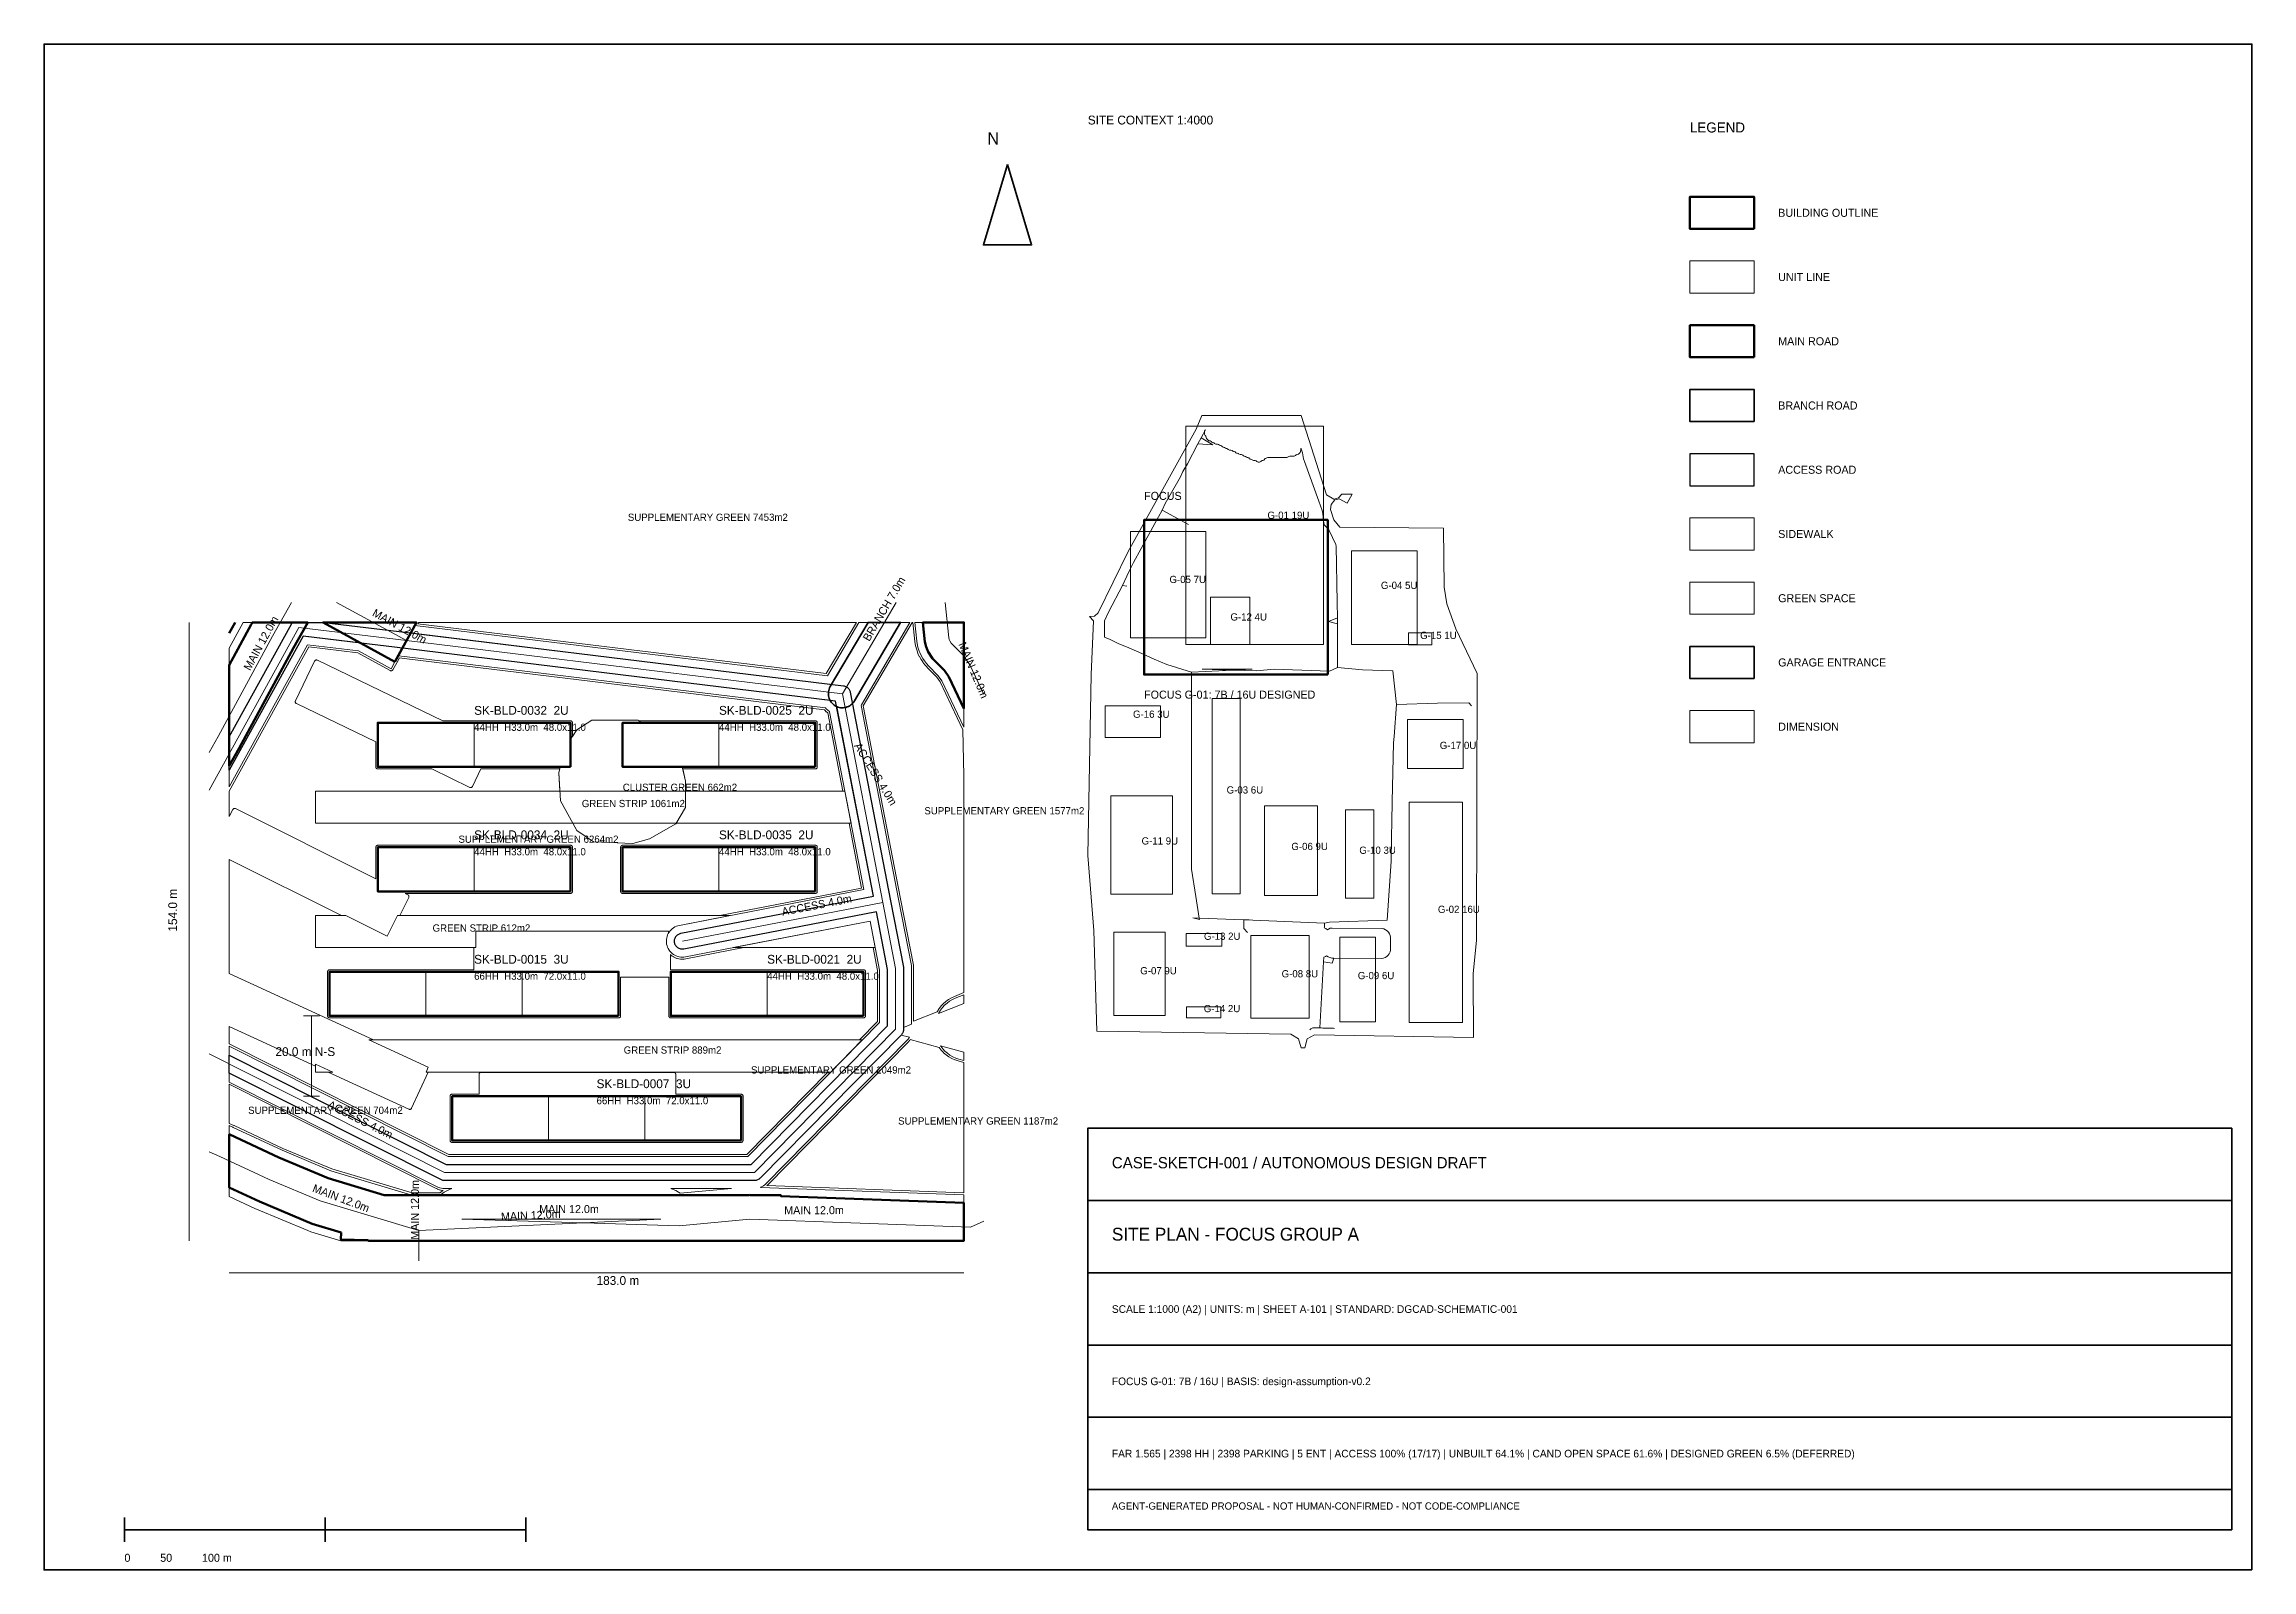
# Model space of a CAD drawing. Header units: metres. Extents: x 10 to 560, y 290 to 670.
import ezdxf

# ---------------------------------------------------------------- set-up
doc = ezdxf.new("R2010")
doc.units = ezdxf.units.M
for name, color, linetype, lineweight in [('A-BUILDING-LABEL', 7, 'CONTINUOUS', 18), ('A-BUILDING-OUTLINE', 7, 'CONTINUOUS', 50), ('A-DIM', 3, 'CONTINUOUS', 18), ('A-ENTRANCE', 6, 'CONTINUOUS', 35), ('A-FRAME', 7, 'CONTINUOUS', 35), ('A-KEYPLAN', 8, 'CONTINUOUS', 18), ('A-LEGEND', 7, 'CONTINUOUS', 18), ('A-NORTH', 7, 'CONTINUOUS', 35), ('A-SCALE', 7, 'CONTINUOUS', 35), ('A-SITE-BOUNDARY', 1, 'CONTINUOUS', 50), ('A-TITLE', 7, 'CONTINUOUS', 35), ('A-UNIT-LINE', 4, 'CONTINUOUS', 18), ('C-ROAD-ACCESS', 4, 'CONTINUOUS', 25), ('C-ROAD-BRANCH', 2, 'CONTINUOUS', 35), ('C-ROAD-CENTER', 8, 'CONTINUOUS', 18), ('C-ROAD-LABEL', 2, 'CONTINUOUS', 18), ('C-ROAD-MAIN', 30, 'CONTINUOUS', 50), ('C-SIDEWALK', 8, 'CONTINUOUS', 18), ('L-GREEN', 94, 'CONTINUOUS', 18), ('L-GREEN-LABEL', 94, 'CONTINUOUS', 18)]:
    doc.layers.add(name, color=color, linetype=linetype, lineweight=lineweight)

msp = doc.modelspace()

# ---------------------------------------------------------------- linework, layer by layer
at = {"layer": 'A-BUILDING-OUTLINE'}
msp.add_lwpolyline([(436, 624), (436, 632), (420, 632), (420, 624), (436, 624)], dxfattribs=at)
for points in [[(141.12, 489.97), (141.12, 500.97), (93.12, 500.97), (93.12, 489.97)], [(202.12, 489.97), (202.12, 500.97), (154.12, 500.97), (154.12, 489.97)], [(141.12, 458.97), (141.12, 469.97), (93.12, 469.97), (93.12, 458.97)], [(202.12, 458.97), (202.12, 469.97), (154.12, 469.97), (154.12, 458.97)], [(153.12, 427.97), (153.12, 438.97), (81.12, 438.97), (81.12, 427.97)], [(214.12, 427.97), (214.12, 438.97), (166.12, 438.97), (166.12, 427.97)], [(183.62, 396.97), (183.62, 407.97), (111.62, 407.97), (111.62, 396.97)]]:
    msp.add_lwpolyline(points, close=True, dxfattribs=at)
at = {"layer": 'A-DIM'}
for points in [[(46.12, 371.97), (46.12, 525.97)], [(436, 496), (436, 504), (420, 504), (420, 496), (436, 496)], [(74.62, 427.97), (78.62, 427.97)], [(76.62, 407.97), (76.62, 427.97)], [(74.62, 407.97), (78.62, 407.97)], [(56.12, 363.97), (239.12, 363.97)]]:
    msp.add_lwpolyline(points, dxfattribs=at)
at = {"layer": 'A-ENTRANCE'}
msp.add_lwpolyline([(436, 512), (436, 520), (420, 520), (420, 512), (436, 512)], dxfattribs=at)
at = {"layer": 'A-FRAME'}
msp.add_lwpolyline([(560, 290), (560, 670), (10, 670), (10, 290), (560, 290)], dxfattribs=at)
at = {"layer": 'A-KEYPLAN'}
for points in [[(298.4, 577.51), (296.97, 574.12), (280.05, 543.67), (272.56, 528.39), (271.64, 527.57), (270.41, 527.47), (271.44, 526.34), (270.82, 513.01), (270, 467.89), (271.54, 449.22), (272.26, 424.2), (320.55, 423.38), (322.5, 422.26), (323.12, 420), (324.04, 420), (324.66, 422.26), (326.5, 423.28), (366.08, 422.56), (365.98, 438.46), (366.8, 446.87), (367.01, 513.21), (361.67, 524.39), (359.42, 530.64), (358.8, 534.75), (358.6, 549.41), (332.76, 549.72), (331.32, 551.56), (330.5, 554.13), (330.6, 555.36), (331.53, 556.48), (332.65, 556.79), (334.6, 555.66), (335.83, 557.92), (333.27, 557.92), (332.45, 557), (331.32, 556.69), (329.47, 557.72), (323.12, 577.51), (298.4, 577.51)], [(328.76, 520.49), (328.76, 574.84), (294.41, 574.84), (294.41, 520.49), (328.76, 520.49)], [(332.24, 525.62), (332.21, 527.12), (332.13, 530.92), (331.84, 545.01), (331.83, 545.21), (331.82, 545.3), (331.78, 545.41), (330.15, 548.86), (329.73, 549.46), (329, 550.19), (328.9, 550.35), (328.87, 550.43), (328.84, 550.54), (328.57, 553.09), (328.41, 553.81), (327.56, 556.14), (323.95, 566.02), (323.75, 566.74), (323.47, 568.21), (323.28, 568.94), (323.17, 569.3), (323.1, 569.29), (323.1, 568.84), (322.89, 568.32), (322.46, 567.89), (322.2, 567.79), (322.07, 567.79), (321.91, 567.72), (321.73, 567.54), (321.42, 567.41), (320.31, 567.41), (319.95, 567.26), (319.82, 567.13), (319.6, 567.04), (314.85, 567.04), (314.21, 566.77), (313.83, 566.39), (313.58, 566.29), (313.44, 566.29), (313.29, 566.22), (313.1, 566.04), (312.8, 565.91), (312.44, 565.91), (312.08, 566.06), (311.94, 566.2), (311.72, 566.29), (311.31, 566.29), (310.95, 566.44), (310.82, 566.57), (310.6, 566.66), (310.45, 566.66), (310.28, 566.73), (310.08, 566.93), (309.83, 567.04), (309.69, 567.04), (309.54, 567.1), (309.33, 567.3), (309.08, 567.41), (308.94, 567.41), (308.79, 567.47), (308.6, 567.66), (308.3, 567.79), (307.94, 567.79), (307.58, 567.94), (307.44, 568.07), (307.22, 568.16), (307.08, 568.16), (306.91, 568.23), (306.71, 568.43), (306.45, 568.54), (306.32, 568.54), (306.16, 568.6), (305.98, 568.79), (305.67, 568.91), (305.31, 568.91), (304.95, 569.06), (304.82, 569.2), (304.6, 569.29), (304.45, 569.29), (304.28, 569.36), (304.08, 569.55), (303.83, 569.66), (303.69, 569.66), (303.54, 569.72), (303.33, 569.93), (303.08, 570.04), (302.94, 570.04), (302.79, 570.1), (302.6, 570.29), (302.3, 570.41), (301.94, 570.41), (301.58, 570.56), (301.44, 570.7), (301.22, 570.79), (301.08, 570.79), (300.91, 570.86), (300.71, 571.05), (300.45, 571.16), (300.32, 571.16), (300.16, 571.22), (299.58, 571.8), (299.48, 572.06), (299.48, 572.2), (299.41, 572.35), (299.23, 572.54), (299.1, 572.84), (299.1, 573.65), (299.2, 573.87), (299.29, 573.95), (299.31, 573.93), (298.24, 571.99), (297.38, 570.43)], [(288.56, 553.92), (289.28, 555.56), (292.46, 561.1), (293.07, 562.23), (293.69, 563.56), (294.82, 565.51), (297.38, 570.43)], [(298.24, 571.99), (301.17, 570.23), (297.38, 570.43)], [(278.61, 535.16), (279.74, 537.51), (280.56, 539.26), (281.38, 540.9), (283.33, 544.38), (286.71, 550.64), (288.56, 553.92)], [(295.07, 550.36), (288.56, 553.92)], [(299.43, 522.13), (299.43, 548.59), (280.66, 548.59), (280.66, 522.13), (299.43, 522.13)], [(352.03, 520.49), (352.03, 543.77), (335.73, 543.77), (335.73, 520.49), (352.03, 520.49)], [(278.61, 535.16), (275.23, 528.7), (274.2, 526.34), (274.2, 522.34), (275.54, 521.72), (277.59, 520.7), (280.25, 519.67), (283.43, 518.24), (286.51, 516.8), (289.69, 515.47), (295.84, 513.62)], [(278.61, 535.16), (279.69, 535)], [(310.4, 520.49), (310.4, 532.28), (300.56, 532.28), (300.56, 520.49), (310.4, 520.49)], [(332.24, 525.62), (329.99, 526.23), (332.21, 527.12)], [(332.24, 514.75), (332.24, 525.62)], [(355.73, 520.39), (355.73, 523.36), (349.88, 523.36), (349.88, 520.39), (355.73, 520.39)], [(306.09, 514.11), (295.84, 513.62)], [(297.74, 452.34), (296.9, 457.71), (295.84, 464.5), (295.84, 482.62), (295.84, 485.83), (295.84, 503.6), (295.84, 513.62)], [(306.09, 514.11), (298.51, 514.34), (310.91, 514.34), (306.09, 514.11)], [(332.24, 514.75), (330.19, 513.83), (316.45, 514.34), (312.04, 513.93), (306.09, 514.11)], [(332.24, 514.75), (338.4, 514.13), (345.98, 513.93), (346.91, 505.52)], [(307.94, 458.35), (307.94, 507.06), (300.97, 507.06), (300.97, 458.35), (307.94, 458.35)], [(288.15, 497.32), (288.15, 505.21), (274.31, 505.21), (274.31, 497.32), (288.15, 497.32)], [(328.96, 451.07), (330.19, 451.28), (344.55, 451.79), (345.57, 466.55), (345.68, 472.6), (345.76, 476.42), (345.87, 481.3), (346.19, 495.98), (346.31, 497.59), (346.91, 505.52)], [(346.91, 505.52), (357.16, 505.83), (364.95, 505.93), (365.57, 505.21)], [(363.52, 489.63), (363.52, 501.83), (349.68, 501.83), (349.68, 489.63), (363.52, 489.63)], [(291.12, 458.25), (291.12, 482.76), (275.74, 482.76), (275.74, 458.25), (291.12, 458.25)], [(327.22, 457.94), (327.22, 480.3), (313.99, 480.3), (313.99, 457.94), (327.22, 457.94)], [(341.27, 457.33), (341.27, 479.27), (334.19, 479.27), (334.19, 457.33), (341.27, 457.33)], [(363.31, 426.36), (363.31, 481.22), (350.09, 481.22), (350.09, 426.36), (363.31, 426.36)], [(297.74, 452.34), (296.15, 452.4), (297.79, 451.99), (297.74, 452.34)], [(308.86, 451.89), (297.74, 452.34)], [(308.86, 451.89), (310.2, 451.89), (311.15, 451.85), (328.96, 451.07)], [(309.79, 448.71), (308.86, 449.74), (308.86, 451.89)], [(328.96, 451.07), (328.94, 450.07), (328.89, 449.89), (329.32, 449.7), (329.7, 449.44), (329.96, 449.6), (330.39, 449.78), (330.85, 449.86), (343.31, 449.71), (343.77, 449.62), (344.2, 449.43), (344.58, 449.17), (344.91, 448.84), (345.16, 448.45), (345.33, 448.01), (345.42, 447.56), (345.38, 444.34), (345.29, 443.89), (345.1, 443.46), (344.84, 443.07), (344.51, 442.75), (344.12, 442.49), (343.68, 442.32), (343.23, 442.24), (331.28, 442.38), (330.76, 442.38), (330.31, 442.48), (329.88, 442.66), (329.48, 442.94), (329.2, 442.76), (328.77, 442.59), (328.76, 441.43)], [(289.28, 428.1), (289.28, 448.81), (276.46, 448.81), (276.46, 428.1), (289.28, 428.1)], [(303.43, 445.33), (303.43, 448.51), (294.51, 448.51), (294.51, 445.33), (303.43, 445.33)], [(325.17, 427.38), (325.17, 447.99), (310.61, 447.99), (310.61, 427.38), (325.17, 427.38)], [(341.68, 426.46), (341.68, 447.58), (332.76, 447.58), (332.76, 426.46), (341.68, 426.46)], [(328.76, 441.43), (327.83, 425.02)], [(328.76, 441.43), (330.91, 441.12), (331.28, 442.38)], [(303.12, 427.49), (303.12, 430.25), (294.61, 430.25), (294.61, 427.49), (303.12, 427.49)], [(327.83, 425.02), (327.69, 424.98), (327.49, 424.96), (326.07, 424.96), (325.59, 424.76), (325.29, 424.46)], [(327.83, 425.02), (328.13, 424.96), (328.52, 424.92), (330.92, 424.94), (331.22, 424.89), (331.43, 424.82)]]:
    msp.add_lwpolyline(points, dxfattribs=at)
at = {"layer": 'A-NORTH'}
msp.add_lwpolyline([(250, 640), (244, 620), (256, 620), (250, 640)], dxfattribs=at)
at = {"layer": 'A-SCALE'}
for points in [[(30, 297), (30, 303)], [(80, 297), (80, 303)], [(130, 297), (130, 303)], [(30, 300), (80, 300), (130, 300)]]:
    msp.add_lwpolyline(points, dxfattribs=at)
at = {"layer": 'A-SITE-BOUNDARY'}
for points in [[(329.78, 512.99), (329.78, 551.49), (284.03, 551.49), (284.03, 512.99), (329.78, 512.99)], [(57.59, 525.97), (56.12, 523.33)]]:
    msp.add_lwpolyline(points, dxfattribs=at)
at = {"layer": 'A-TITLE'}
for points in [[(555, 300), (555, 400), (270, 400), (270, 300), (555, 300)], [(270, 382), (555, 382)], [(270, 364), (555, 364)], [(270, 346), (555, 346)], [(270, 328), (555, 328)], [(270, 310), (555, 310)], [(270, 300), (555, 300)]]:
    msp.add_lwpolyline(points, dxfattribs=at)
at = {"layer": 'A-UNIT-LINE'}
for points in [[(436, 608), (436, 616), (420, 616), (420, 608), (436, 608)], [(117.12, 489.97), (117.12, 500.97)], [(178.12, 489.97), (178.12, 500.97)], [(117.12, 458.97), (117.12, 469.97)], [(178.12, 458.97), (178.12, 469.97)], [(105.12, 427.97), (105.12, 438.97)], [(129.12, 427.97), (129.12, 438.97)], [(190.12, 427.97), (190.12, 438.97)], [(135.62, 396.97), (135.62, 407.97)], [(159.62, 396.97), (159.62, 407.97)]]:
    msp.add_lwpolyline(points, dxfattribs=at)
at = {"layer": 'C-ROAD-ACCESS'}
msp.add_lwpolyline([(436, 560), (436, 568), (420, 568), (420, 560), (436, 560)], dxfattribs=at)
msp.add_lwpolyline([(109.35, 387), (109.17, 387.05), (108.99, 387.11), (108.82, 387.18), (56.12, 413.74), (56.12, 418.22), (110.19, 390.97), (186.13, 390.97), (220.12, 425.51), (220.12, 439.54), (217.34, 453.91), (169.39, 444.62), (169.2, 444.6), (169, 444.59), (168.8, 444.6), (168.61, 444.63), (168.42, 444.68), (168.23, 444.74), (168.06, 444.83), (167.89, 444.93), (167.73, 445.05), (167.59, 445.18), (167.46, 445.33), (167.34, 445.49), (167.24, 445.65), (167.16, 445.83), (167.09, 446.02), (167.05, 446.21), (167.02, 446.4), (167.01, 446.6), (167.02, 446.79), (167.05, 446.99), (167.1, 447.18), (167.17, 447.36), (167.25, 447.54), (167.35, 447.71), (167.47, 447.86), (167.6, 448.01), (167.75, 448.14), (167.91, 448.26), (168.08, 448.36), (168.25, 448.44), (168.44, 448.5), (168.63, 448.55), (216.58, 457.83), (207.18, 506.4), (100.03, 519.46), (74.54, 522.57), (56.12, 489.16), (56.12, 497.44), (71.69, 525.68), (71.79, 525.85), (71.88, 525.97), (79.72, 525.97), (100.52, 523.43), (209.11, 510.19), (209.3, 510.16), (209.49, 510.11), (209.67, 510.04), (209.84, 509.95), (210.01, 509.85), (210.16, 509.73), (210.3, 509.6), (210.43, 509.46), (210.54, 509.3), (210.64, 509.13), (210.72, 508.96), (210.79, 508.77), (210.83, 508.59), (220.89, 456.63), (224.08, 440.12), (224.11, 439.93), (224.12, 439.74), (224.12, 424.69), (224.11, 424.5), (224.08, 424.31), (224.04, 424.12), (223.97, 423.94), (223.89, 423.76), (223.79, 423.59), (223.68, 423.44), (223.55, 423.29), (188.4, 387.57), (188.25, 387.43), (188.09, 387.31), (187.92, 387.21), (187.75, 387.12), (187.56, 387.06), (187.37, 387.01), (187.17, 386.98), (186.97, 386.97), (109.72, 386.97), (109.53, 386.98)], close=True, dxfattribs=at)
at = {"layer": 'C-ROAD-BRANCH'}
msp.add_lwpolyline([(436, 576), (436, 584), (420, 584), (420, 576), (436, 576)], dxfattribs=at)
msp.add_lwpolyline([(211.7, 506.14), (211.48, 505.88), (211.24, 505.63), (210.98, 505.41), (210.69, 505.22), (210.39, 505.05), (210.08, 504.92), (209.75, 504.82), (209.41, 504.75), (209.07, 504.71), (208.73, 504.71), (208.39, 504.74), (208.05, 504.8), (207.72, 504.9), (207.4, 505.03), (207.1, 505.19), (206.81, 505.38), (206.54, 505.59), (206.3, 505.83), (206.08, 506.1), (205.88, 506.38), (205.72, 506.68), (205.58, 507), (205.48, 507.33), (205.41, 507.66), (205.37, 508), (205.37, 508.35), (205.4, 508.69), (205.47, 509.03), (205.56, 509.36), (205.69, 509.67), (205.85, 509.98), (215.25, 525.97), (223.37, 525.97), (211.89, 506.43)], close=True, dxfattribs=at)
at = {"layer": 'C-ROAD-CENTER'}
for points in [[(51.12, 493.6), (53.32, 497.54), (66.86, 522.56), (71.59, 530.97)], [(100.28, 521.45), (82.87, 530.97)], [(222.25, 530.97), (208.87, 508.21)], [(244.12, 508.01), (240.6, 515.44), (238.9, 517.86), (235.99, 520.78), (235.59, 521.39), (235.46, 521.71), (235.36, 522.15), (234.44, 530.97)], [(51.12, 484.23), (73.44, 524.72), (100.28, 521.45), (208.87, 508.21), (218.92, 456.25), (222.12, 439.74), (222.12, 424.69), (186.97, 388.97), (109.72, 388.97)], [(218.92, 456.25), (169.01, 446.59)], [(109.72, 388.97), (51.12, 418.5)], [(51.12, 394.12), (53.73, 392.95), (66.04, 387.2), (78.75, 381.87), (103.36, 374.49)], [(144.36, 376.44), (103.36, 374.49)], [(103.36, 366.97), (103.36, 374.49)], [(144.36, 376.44), (114.03, 377.36), (163.66, 377.36), (144.36, 376.44)], [(244.12, 376.82), (240.77, 375.31), (185.81, 377.36), (168.17, 375.72), (144.36, 376.44)]]:
    msp.add_lwpolyline(points, dxfattribs=at)
at = {"layer": 'C-ROAD-MAIN'}
msp.add_lwpolyline([(436, 592), (436, 600), (420, 600), (420, 592), (436, 592)], dxfattribs=at)
for points in [[(61.6, 525.46), (61.89, 525.97), (75.66, 525.97), (72.11, 519.66), (58.58, 494.65), (56.12, 490.25), (56.12, 515.32)], [(97.4, 516.18), (79.5, 525.97), (102.75, 525.97)], [(235.4, 512.41), (234.29, 513.98), (231.31, 516.97), (230.23, 518.62), (229.73, 519.89), (229.43, 521.12), (228.92, 525.97), (239.12, 525.97), (239.12, 504.55)], [(83.97, 374.04), (76.73, 376.21), (63.61, 381.72), (56.12, 385.21), (56.12, 398.45), (56.24, 398.4), (68.47, 392.69), (80.78, 387.53), (94.67, 383.36), (185.53, 383.36), (185.64, 383.37), (185.92, 383.36), (193.52, 383.36), (193.53, 383.07), (239.12, 381.37), (239.12, 371.97), (90.88, 371.97), (90.55, 372.07), (83.95, 372.27)]]:
    msp.add_lwpolyline(points, close=True, dxfattribs=at)
at = {"layer": 'C-SIDEWALK'}
msp.add_lwpolyline([(436, 544), (436, 552), (420, 552), (420, 544), (436, 544)], dxfattribs=at)
for points in [[(59.61, 525.97), (61.89, 525.97), (61.6, 525.46), (56.12, 515.32), (56.12, 519.53)], [(74.54, 522.57), (88.92, 520.82), (97.4, 516.18), (96.44, 514.43), (88.3, 518.88), (75.64, 520.42), (56.12, 485.02), (56.12, 489.16)], [(206.19, 510.55), (101.31, 523.34), (102.75, 525.97), (102.75, 525.97), (102.34, 525.22), (205.13, 512.69), (212.93, 525.97), (215.25, 525.97)], [(226.1, 440.12), (226.12, 439.74), (226.12, 425.9), (224.12, 425.1), (224.12, 439.74), (224.11, 439.93), (224.08, 440.12), (220.89, 456.63), (211.38, 505.77), (211.48, 505.88), (211.7, 506.14), (211.89, 506.43), (223.37, 525.97), (225.69, 525.97), (213.61, 505.42), (213.51, 505.27), (222.85, 457.01), (226.05, 440.5)], [(229.43, 521.12), (229.73, 519.89), (230.23, 518.62), (231.31, 516.97), (234.29, 513.98), (235.4, 512.41), (239.12, 504.55), (239.12, 499.88), (233.67, 511.4), (232.75, 512.69), (230.33, 515.13), (229.78, 515.73), (229.3, 516.39), (228.89, 517.01), (228.48, 517.72), (228.14, 518.47), (228.02, 518.78), (227.69, 519.81), (227.58, 520.25), (227.4, 521.32), (226.91, 525.97), (228.92, 525.97)], [(110.67, 392.97), (185.3, 392.97), (218.12, 426.33), (218.12, 439.35), (215.76, 451.56), (169.77, 442.66), (169.38, 442.61), (168.99, 442.59), (168.6, 442.61), (168.21, 442.67), (167.83, 442.77), (167.46, 442.9), (167.11, 443.07), (166.77, 443.27), (166.46, 443.51), (166.17, 443.77), (165.9, 444.07), (165.67, 444.38), (165.47, 444.72), (165.31, 445.08), (165.18, 445.45), (165.08, 445.83), (165.03, 446.22), (165.01, 446.61), (165.03, 447), (165.09, 447.39), (165.19, 447.77), (165.32, 448.14), (165.49, 448.49), (165.7, 448.83), (165.93, 449.14), (166.2, 449.43), (166.49, 449.69), (166.8, 449.93), (167.14, 450.13), (167.5, 450.29), (167.87, 450.42), (168.25, 450.52), (214.24, 459.42), (205.66, 503.74), (205.63, 503.76), (205.21, 504.1), (204.83, 504.48), (204.65, 504.69), (99.79, 517.48), (98.21, 517.67), (99.24, 519.56), (100.03, 519.46), (205.78, 506.57), (205.88, 506.38), (206.08, 506.1), (206.3, 505.83), (206.54, 505.59), (206.81, 505.38), (207.1, 505.19), (207.4, 505.03), (207.45, 505.01), (216.58, 457.83), (168.63, 448.55), (168.44, 448.5), (168.25, 448.44), (168.08, 448.36), (167.91, 448.26), (167.75, 448.14), (167.6, 448.01), (167.47, 447.86), (167.35, 447.71), (167.25, 447.54), (167.17, 447.36), (167.1, 447.18), (167.05, 446.99), (167.02, 446.79), (167.01, 446.6), (167.02, 446.4), (167.05, 446.21), (167.09, 446.02), (167.16, 445.83), (167.24, 445.65), (167.34, 445.49), (167.46, 445.33), (167.59, 445.18), (167.73, 445.05), (167.89, 444.93), (168.06, 444.83), (168.23, 444.74), (168.42, 444.68), (168.61, 444.63), (168.8, 444.6), (169, 444.59), (169.2, 444.6), (169.39, 444.62), (217.34, 453.91), (220.12, 439.54), (220.12, 425.51), (186.13, 390.97), (110.19, 390.97), (56.12, 418.22), (56.12, 420.46)], [(232.83, 428.56), (232.9, 428.73), (233.32, 429.41), (233.8, 430.05), (234.34, 430.64), (234.93, 431.17), (235.58, 431.64), (236.27, 432.04), (237, 432.37), (239.12, 433.22), (239.12, 431.07)], [(225.23, 422.18), (224.97, 421.89), (189.82, 386.16), (189.53, 385.89), (189.22, 385.66), (188.88, 385.45), (188.52, 385.28), (188.48, 385.26), (239.12, 383.37), (239.12, 381.37), (193.53, 383.07), (193.52, 383.36), (185.92, 383.36), (185.64, 383.37), (185.53, 383.36), (108.75, 383.36), (108.99, 383.58), (109.62, 384.04), (110.29, 384.43), (110.99, 384.76), (111.58, 384.97), (109.72, 384.97), (109.35, 384.99), (108.98, 385.04), (108.61, 385.12), (108.26, 385.24), (107.92, 385.4), (56.12, 411.5), (56.12, 413.74), (108.82, 387.18), (108.99, 387.11), (109.17, 387.05), (109.35, 387), (109.53, 386.98), (109.72, 386.97), (186.97, 386.97), (187.17, 386.98), (187.37, 387.01), (187.56, 387.06), (187.75, 387.12), (187.92, 387.21), (188.09, 387.31), (188.25, 387.43), (188.4, 387.57), (223.47, 423.21), (225.55, 422.65), (225.46, 422.49)], [(237.85, 417.22), (237.09, 417.47), (236.36, 417.79), (235.66, 418.19), (235.01, 418.65), (234.41, 419.17), (233.86, 419.75), (233.37, 420.39), (233.28, 420.54), (239.12, 418.95), (239.12, 416.87)], [(57.03, 400.24), (57.12, 400.19), (69.28, 394.52), (81.46, 389.41), (101.63, 383.36), (94.67, 383.36), (80.78, 387.53), (68.47, 392.69), (56.24, 398.4), (56.12, 398.45), (56.12, 400.64)], [(76.45, 374.21), (75.66, 374.49), (62.94, 379.83), (62.65, 379.95), (56.12, 383), (56.12, 385.21), (63.61, 381.72), (76.73, 376.21), (83.97, 374.04), (83.95, 372.27), (90.55, 372.07), (90.88, 371.97), (83.92, 371.97)], [(167.38, 384.44), (168.04, 384.05), (168.42, 383.78), (181.25, 384.97), (166.1, 384.97), (166.68, 384.77)]]:
    msp.add_lwpolyline(points, close=True, dxfattribs=at)
at = {"layer": 'L-GREEN'}
msp.add_lwpolyline([(436, 528), (436, 536), (420, 536), (420, 528), (436, 528)], dxfattribs=at)
for points in [[(204.86, 513.23), (103.13, 525.63), (103.32, 525.97), (212.35, 525.97)], [(226.9, 521.26), (226.91, 521.23), (227.09, 520.16), (227.1, 520.13), (227.21, 519.69), (227.21, 519.66), (227.54, 518.63), (227.55, 518.6), (227.68, 518.28), (227.69, 518.26), (228.03, 517.51), (228.05, 517.47), (228.46, 516.76), (228.47, 516.74), (228.88, 516.12), (228.89, 516.1), (229.38, 515.44), (229.41, 515.4), (229.96, 514.79), (229.97, 514.77), (232.37, 512.37), (233.23, 511.14), (238.89, 499.21), (239.12, 487.85), (239.12, 433.76), (236.81, 432.84), (236.79, 432.83), (236.06, 432.5), (236.02, 432.47), (235.33, 432.07), (235.29, 432.04), (234.64, 431.57), (234.6, 431.54), (234, 431.01), (233.97, 430.98), (233.43, 430.39), (233.4, 430.35), (232.92, 429.71), (232.89, 429.67), (232.48, 428.99), (232.46, 428.96), (226.62, 426.63), (226.62, 439.74), (226.62, 439.76), (226.6, 440.14), (226.6, 440.19), (226.54, 440.57), (226.54, 440.59), (223.34, 457.1), (214.04, 505.16), (214.04, 505.17), (226.27, 525.97), (226.41, 525.97)], [(75.92, 519.88), (88.15, 518.39), (96.2, 513.99), (96.24, 513.97), (96.29, 513.95), (96.34, 513.94), (96.38, 513.93), (96.43, 513.93), (96.48, 513.93), (96.53, 513.94), (96.58, 513.95), (96.62, 513.96), (96.67, 513.98), (96.71, 514.01), (96.75, 514.04), (96.79, 514.07), (96.82, 514.11), (96.85, 514.15), (96.88, 514.19), (97.84, 515.94), (98.49, 517.13), (99.73, 516.98), (204.39, 504.22), (204.44, 504.16), (204.48, 504.12), (204.86, 503.74), (204.9, 503.71), (205.2, 503.46), (208.98, 483.97), (169.81, 483.97), (169.81, 486.46), (169.1, 489.47), (202.12, 489.47), (202.17, 489.47), (202.22, 489.48), (202.27, 489.49), (202.31, 489.51), (202.36, 489.53), (202.4, 489.55), (202.44, 489.58), (202.47, 489.62), (202.51, 489.65), (202.54, 489.69), (202.56, 489.73), (202.58, 489.78), (202.6, 489.82), (202.61, 489.87), (202.62, 489.92), (202.62, 489.97), (202.62, 500.97), (202.62, 501.02), (202.61, 501.07), (202.6, 501.11), (202.58, 501.16), (202.56, 501.2), (202.54, 501.25), (202.51, 501.29), (202.47, 501.32), (202.44, 501.36), (202.4, 501.38), (202.36, 501.41), (202.31, 501.43), (202.27, 501.45), (202.22, 501.46), (202.17, 501.47), (202.12, 501.47), (158.17, 501.47), (157.92, 501.64), (146.43, 501.64), (142.74, 499.18), (141.62, 497.58), (141.62, 500.97), (141.62, 501.02), (141.61, 501.07), (141.6, 501.11), (141.58, 501.16), (141.56, 501.2), (141.54, 501.25), (141.51, 501.29), (141.47, 501.32), (141.44, 501.36), (141.4, 501.38), (141.36, 501.41), (141.31, 501.43), (141.27, 501.45), (141.22, 501.46), (141.17, 501.47), (141.12, 501.47), (109.32, 501.47), (78.06, 516.57), (78.01, 516.59), (77.96, 516.61), (77.92, 516.62), (77.87, 516.62), (77.82, 516.62), (77.77, 516.62), (77.72, 516.61), (77.67, 516.6), (77.63, 516.58), (77.59, 516.55), (77.54, 516.53), (77.51, 516.5), (77.47, 516.46), (77.44, 516.43), (77.41, 516.38), (77.39, 516.34), (72.6, 506.44), (72.58, 506.39), (72.57, 506.34), (72.56, 506.3), (72.55, 506.25), (72.55, 506.2), (72.56, 506.15), (72.57, 506.1), (72.58, 506.05), (72.6, 506.01), (72.62, 505.97), (72.65, 505.92), (72.68, 505.89), (72.71, 505.85), (72.75, 505.82), (72.79, 505.79), (72.84, 505.77), (92.62, 496.21), (92.62, 489.97), (92.62, 489.92), (92.63, 489.87), (92.64, 489.82), (92.66, 489.78), (92.68, 489.73), (92.71, 489.69), (92.73, 489.65), (92.77, 489.62), (92.8, 489.58), (92.84, 489.55), (92.89, 489.53), (92.93, 489.51), (92.98, 489.49), (93.02, 489.48), (93.07, 489.47), (93.12, 489.47), (106.57, 489.47), (116.06, 484.89), (116.1, 484.87), (116.15, 484.85), (116.2, 484.84), (116.24, 484.84), (116.29, 484.84), (116.34, 484.84), (116.39, 484.85), (116.44, 484.87), (116.48, 484.88), (116.53, 484.91), (116.57, 484.93), (116.61, 484.96), (116.64, 485), (116.67, 485.04), (116.7, 485.08), (116.72, 485.12), (118.82, 489.47), (138.47, 489.47), (138.23, 488.52), (138.5, 483.97), (77.62, 483.97), (77.62, 475.97), (141.73, 475.97), (142.74, 474.16), (146.84, 471.29), (156.69, 470.88), (160.79, 472.11), (167.35, 475.8), (167.45, 475.97), (210.52, 475.97), (213.65, 459.81), (178.3, 452.97), (98.59, 452.97), (100.83, 457.45), (100.85, 457.49), (100.86, 457.54), (100.87, 457.59), (100.88, 457.64), (100.88, 457.69), (100.88, 457.73), (100.87, 457.78), (100.86, 457.83), (100.84, 457.88), (100.82, 457.92), (100.79, 457.96), (100.76, 458), (100.72, 458.04), (100.69, 458.07), (100.65, 458.1), (100.6, 458.12), (99.91, 458.47), (141.12, 458.47), (141.17, 458.47), (141.22, 458.48), (141.27, 458.49), (141.31, 458.51), (141.36, 458.53), (141.4, 458.55), (141.44, 458.58), (141.47, 458.62), (141.51, 458.65), (141.54, 458.69), (141.56, 458.73), (141.58, 458.78), (141.6, 458.82), (141.61, 458.87), (141.62, 458.92), (141.62, 458.97), (141.62, 469.97), (141.62, 470.02), (141.61, 470.07), (141.6, 470.11), (141.58, 470.16), (141.56, 470.2), (141.54, 470.25), (141.51, 470.29), (141.47, 470.32), (141.44, 470.36), (141.4, 470.38), (141.36, 470.41), (141.31, 470.43), (141.27, 470.45), (141.22, 470.46), (141.17, 470.47), (141.12, 470.47), (93.12, 470.47), (93.07, 470.47), (93.02, 470.46), (92.98, 470.45), (92.93, 470.43), (92.89, 470.41), (92.84, 470.38), (92.8, 470.36), (92.77, 470.32), (92.73, 470.29), (92.71, 470.25), (92.68, 470.2), (92.66, 470.16), (92.64, 470.11), (92.63, 470.07), (92.62, 470.02), (92.62, 469.97), (92.62, 462.11), (57.67, 479.59), (57.63, 479.61), (57.58, 479.62), (57.53, 479.63), (57.48, 479.64), (57.43, 479.64), (57.39, 479.63), (57.34, 479.63), (57.29, 479.61), (57.24, 479.59), (57.2, 479.57), (57.16, 479.55), (57.12, 479.52), (57.09, 479.48), (57.05, 479.44), (57.03, 479.4), (57, 479.36), (56.12, 477.6), (56.12, 483.98)], [(169.81, 479.9), (167.35, 475.8), (160.79, 472.11), (156.69, 470.88), (146.84, 471.29), (142.74, 474.16), (138.64, 481.54), (138.23, 488.52), (138.59, 489.97), (141.12, 489.97), (141.12, 496.87), (142.74, 499.18), (146.43, 501.64), (157.92, 501.64), (158.92, 500.97), (154.12, 500.97), (154.12, 489.97), (168.98, 489.97), (169.81, 486.46)], [(209.49, 483.97), (211.03, 475.97), (77.62, 475.97), (77.62, 483.97)], [(153.63, 458.87), (153.64, 458.82), (153.66, 458.78), (153.68, 458.73), (153.71, 458.69), (153.73, 458.65), (153.77, 458.62), (153.8, 458.58), (153.84, 458.55), (153.89, 458.53), (153.93, 458.51), (153.98, 458.49), (154.02, 458.48), (154.07, 458.47), (154.12, 458.47), (202.12, 458.47), (202.17, 458.47), (202.22, 458.48), (202.27, 458.49), (202.31, 458.51), (202.36, 458.53), (202.4, 458.55), (202.44, 458.58), (202.47, 458.62), (202.51, 458.65), (202.54, 458.69), (202.56, 458.73), (202.58, 458.78), (202.6, 458.82), (202.61, 458.87), (202.62, 458.92), (202.62, 458.97), (202.62, 469.97), (202.62, 470.02), (202.61, 470.07), (202.6, 470.11), (202.58, 470.16), (202.56, 470.2), (202.54, 470.25), (202.51, 470.29), (202.47, 470.32), (202.44, 470.36), (202.4, 470.38), (202.36, 470.41), (202.31, 470.43), (202.27, 470.45), (202.22, 470.46), (202.17, 470.47), (202.12, 470.47), (154.12, 470.47), (154.07, 470.47), (154.02, 470.46), (153.98, 470.45), (153.93, 470.43), (153.89, 470.41), (153.84, 470.38), (153.8, 470.36), (153.77, 470.32), (153.73, 470.29), (153.71, 470.25), (153.68, 470.2), (153.66, 470.16), (153.64, 470.11), (153.63, 470.07), (153.62, 470.02), (153.62, 469.97), (153.62, 458.97), (153.62, 458.92)], [(84.07, 452.97), (77.62, 452.97), (77.62, 444.97), (117.01, 444.97), (117.01, 439.47), (81.12, 439.47), (81.07, 439.47), (81.02, 439.46), (80.98, 439.45), (80.93, 439.43), (80.89, 439.41), (80.84, 439.38), (80.8, 439.36), (80.77, 439.32), (80.73, 439.29), (80.71, 439.25), (80.68, 439.2), (80.66, 439.16), (80.64, 439.11), (80.63, 439.07), (80.62, 439.02), (80.62, 438.97), (80.62, 427.97), (80.62, 427.92), (80.63, 427.87), (80.64, 427.82), (80.66, 427.78), (80.68, 427.73), (80.71, 427.69), (80.73, 427.65), (80.77, 427.62), (80.8, 427.58), (80.84, 427.55), (80.89, 427.53), (80.93, 427.51), (80.98, 427.49), (81.02, 427.48), (81.07, 427.47), (81.12, 427.47), (153.12, 427.47), (153.17, 427.47), (153.22, 427.48), (153.27, 427.49), (153.31, 427.51), (153.36, 427.53), (153.4, 427.55), (153.44, 427.58), (153.47, 427.62), (153.51, 427.65), (153.54, 427.69), (153.56, 427.73), (153.58, 427.78), (153.6, 427.82), (153.61, 427.87), (153.62, 427.92), (153.62, 427.97), (153.62, 437.6), (165.51, 437.6), (165.56, 437.6), (165.61, 437.61), (165.62, 437.61), (165.62, 427.97), (165.62, 427.92), (165.63, 427.87), (165.64, 427.82), (165.66, 427.78), (165.68, 427.73), (165.71, 427.69), (165.73, 427.65), (165.77, 427.62), (165.8, 427.58), (165.84, 427.55), (165.89, 427.53), (165.93, 427.51), (165.98, 427.49), (166.02, 427.48), (166.07, 427.47), (166.12, 427.47), (214.12, 427.47), (214.17, 427.47), (214.22, 427.48), (214.27, 427.49), (214.31, 427.51), (214.36, 427.53), (214.4, 427.55), (214.44, 427.58), (214.47, 427.62), (214.51, 427.65), (214.54, 427.69), (214.56, 427.73), (214.58, 427.78), (214.6, 427.82), (214.61, 427.87), (214.62, 427.92), (214.62, 427.97), (214.62, 438.97), (214.62, 439.02), (214.61, 439.07), (214.6, 439.11), (214.58, 439.16), (214.56, 439.2), (214.54, 439.25), (214.51, 439.29), (214.47, 439.32), (214.44, 439.36), (214.4, 439.38), (214.36, 439.41), (214.31, 439.43), (214.27, 439.45), (214.22, 439.46), (214.17, 439.47), (214.12, 439.47), (166.12, 439.47), (166.07, 439.47), (166.02, 439.46), (166.01, 439.46), (166.01, 443.24), (166.12, 443.14), (166.16, 443.11), (166.47, 442.87), (166.51, 442.85), (166.85, 442.64), (166.89, 442.62), (167.24, 442.45), (167.29, 442.43), (167.66, 442.3), (167.7, 442.28), (168.08, 442.18), (168.13, 442.17), (168.52, 442.12), (168.57, 442.11), (168.96, 442.09), (169.01, 442.09), (169.4, 442.11), (169.45, 442.11), (169.84, 442.17), (169.86, 442.17), (184.32, 444.97), (216.52, 444.97), (217.62, 439.3), (217.62, 426.54), (213.13, 421.97), (92.08, 421.97), (56.12, 438.5), (56.12, 466.94)], [(85.19, 452.97), (95.46, 447.83), (98.03, 452.97), (180.93, 452.97), (168.25, 450.52), (167.87, 450.42), (167.5, 450.29), (167.14, 450.13), (166.8, 449.93), (166.49, 449.69), (166.2, 449.43), (165.93, 449.14), (165.7, 448.83), (165.51, 448.52), (165.51, 449.1), (117.51, 449.1), (117.51, 444.97), (77.62, 444.97), (77.62, 452.97)], [(215.76, 451.56), (217.03, 444.97), (181.69, 444.97)], [(77.62, 415.41), (77.62, 413.97), (80.76, 413.97), (100.89, 404.72), (100.93, 404.7), (100.98, 404.68), (101.03, 404.67), (101.08, 404.67), (101.13, 404.67), (101.17, 404.68), (101.22, 404.69), (101.27, 404.7), (101.31, 404.72), (101.36, 404.74), (101.4, 404.77), (101.43, 404.8), (101.47, 404.84), (101.5, 404.88), (101.53, 404.92), (101.55, 404.96), (105.69, 413.97), (205.26, 413.97), (185.09, 393.47), (110.79, 393.47), (56.12, 421.02), (56.12, 425.29)], [(205.96, 413.97), (105.14, 413.97), (105.69, 415.16), (90.89, 421.97), (213.83, 421.97)], [(225.33, 421.54), (225.35, 421.55), (225.6, 421.84), (225.63, 421.88), (225.77, 422.07), (232.96, 420.11), (232.98, 420.08), (233.46, 419.45), (233.5, 419.41), (234.04, 418.83), (234.08, 418.79), (234.68, 418.27), (234.72, 418.24), (235.37, 417.78), (235.41, 417.75), (236.11, 417.36), (236.15, 417.33), (236.88, 417.01), (236.93, 416.99), (237.69, 416.75), (237.71, 416.74), (239.12, 416.35), (239.12, 383.89), (239.1, 383.88), (190.06, 385.71), (190.16, 385.8), (190.18, 385.81)], [(81.95, 413.97), (77.62, 413.97), (77.62, 415.96)], [(167.33, 413.5), (167.32, 413.55), (167.3, 413.6), (167.28, 413.64), (167.26, 413.68), (167.23, 413.72), (167.2, 413.76), (167.16, 413.79), (167.12, 413.82), (167.08, 413.85), (167.03, 413.87), (166.99, 413.88), (166.94, 413.9), (166.89, 413.9), (166.84, 413.91), (118.84, 413.91), (118.79, 413.9), (118.75, 413.9), (118.7, 413.88), (118.65, 413.87), (118.61, 413.85), (118.56, 413.82), (118.53, 413.79), (118.49, 413.76), (118.46, 413.72), (118.43, 413.68), (118.4, 413.64), (118.38, 413.6), (118.36, 413.55), (118.35, 413.5), (118.35, 413.45), (118.34, 413.41), (118.34, 408.47), (111.62, 408.47), (111.57, 408.47), (111.52, 408.46), (111.48, 408.45), (111.43, 408.43), (111.39, 408.41), (111.34, 408.38), (111.3, 408.36), (111.27, 408.32), (111.23, 408.29), (111.21, 408.25), (111.18, 408.2), (111.16, 408.16), (111.14, 408.11), (111.13, 408.07), (111.12, 408.02), (111.12, 407.97), (111.12, 396.97), (111.12, 396.92), (111.13, 396.87), (111.14, 396.82), (111.16, 396.78), (111.18, 396.73), (111.21, 396.69), (111.23, 396.65), (111.27, 396.62), (111.3, 396.58), (111.34, 396.55), (111.39, 396.53), (111.43, 396.51), (111.48, 396.49), (111.52, 396.48), (111.57, 396.47), (111.62, 396.47), (183.62, 396.47), (183.67, 396.47), (183.72, 396.48), (183.77, 396.49), (183.81, 396.51), (183.86, 396.53), (183.9, 396.55), (183.94, 396.58), (183.97, 396.62), (184.01, 396.65), (184.04, 396.69), (184.06, 396.73), (184.08, 396.78), (184.1, 396.82), (184.11, 396.87), (184.12, 396.92), (184.12, 396.97), (184.12, 407.97), (184.12, 408.02), (184.11, 408.07), (184.1, 408.11), (184.08, 408.16), (184.06, 408.2), (184.04, 408.25), (184.01, 408.29), (183.97, 408.32), (183.94, 408.36), (183.9, 408.38), (183.86, 408.41), (183.81, 408.43), (183.77, 408.45), (183.72, 408.46), (183.67, 408.47), (183.62, 408.47), (167.34, 408.47), (167.34, 413.41), (167.34, 413.45)], [(217.18, 413.97), (217.62, 414.42), (217.62, 413.97)], [(108.56, 383.86), (101.71, 383.86), (81.63, 389.88), (69.48, 394.98), (57.33, 400.65), (57.32, 400.65), (57.23, 400.69), (57.23, 400.69), (56.12, 401.19), (56.12, 410.94), (107.69, 384.95), (107.72, 384.94), (108.06, 384.79), (108.1, 384.77), (108.45, 384.65), (108.5, 384.64), (108.86, 384.55), (108.91, 384.54), (109.28, 384.49), (109.32, 384.49), (109.4, 384.48), (109.37, 384.47), (109.33, 384.44), (108.7, 383.98), (108.66, 383.95)]]:
    msp.add_lwpolyline(points, close=True, dxfattribs=at)

# ---------------------------------------------------------------- texts
at = {"layer": 'A-BUILDING-LABEL'}
for s, height, p in [('44HH  H33.0m  48.0x11.0', 1.8, (117.12, 498.97)), ('SK-BLD-0032  2U', 2.2, (117.12, 502.97)), ('44HH  H33.0m  48.0x11.0', 1.8, (178.12, 498.97)), ('SK-BLD-0025  2U', 2.2, (178.12, 502.97)), ('SK-BLD-0034  2U', 2.2, (117.12, 471.97)), ('SK-BLD-0035  2U', 2.2, (178.12, 471.97)), ('44HH  H33.0m  48.0x11.0', 1.8, (117.12, 467.97)), ('44HH  H33.0m  48.0x11.0', 1.8, (178.12, 467.97)), ('SK-BLD-0015  3U', 2.2, (117.12, 440.97)), ('SK-BLD-0021  2U', 2.2, (190.12, 440.97)), ('66HH  H33.0m  72.0x11.0', 1.8, (117.12, 436.97)), ('44HH  H33.0m  48.0x11.0', 1.8, (190.12, 436.97)), ('66HH  H33.0m  72.0x11.0', 1.8, (147.62, 405.97)), ('SK-BLD-0007  3U', 2.2, (147.62, 409.97))]:
    msp.add_text(s, height=height, dxfattribs=at).set_placement(p)
at = {"layer": 'A-DIM'}
msp.add_text('154.0 m', height=2.2, rotation=90, dxfattribs=at).set_placement((43.12, 448.97))
for s, p in [('20.0 m N-S', (67.62, 417.97)), ('183.0 m', (147.62, 360.97))]:
    msp.add_text(s, height=2.2, dxfattribs=at).set_placement(p)
at = {"layer": 'A-KEYPLAN'}
for s, height, p in [('SITE CONTEXT 1:4000', 2.2, (270, 650)), ('G-01 19U', 1.8, (314.76, 551.77)), ('G-05 7U', 1.8, (290.35, 535.78)), ('G-04 5U', 1.8, (343.02, 534.31)), ('G-12 4U', 1.8, (305.54, 526.44)), ('G-15 1U', 1.8, (352.8, 521.85)), ('FOCUS G-01: 7B / 16U DESIGNED', 2, (284.03, 506.99)), ('G-16 3U', 1.8, (281.27, 502.22)), ('G-17 0U', 1.8, (357.69, 494.45)), ('G-03 6U', 1.8, (304.59, 483.35)), ('G-11 9U', 1.8, (283.4, 470.65)), ('G-06 9U', 1.8, (320.71, 469.28)), ('G-10 3U', 1.8, (337.65, 468.34)), ('G-02 16U', 1.8, (357.23, 453.61)), ('G-13 2U', 1.8, (298.94, 446.92)), ('G-07 9U', 1.8, (283.07, 438.32)), ('G-08 8U', 1.8, (318.29, 437.56)), ('G-09 6U', 1.8, (337.26, 437.12)), ('G-14 2U', 1.8, (298.89, 428.9))]:
    msp.add_text(s, height=height, dxfattribs=at).set_placement(p)
at = {"layer": 'A-LEGEND'}
for s, height, p in [('LEGEND', 2.5, (420, 648)), ('BUILDING OUTLINE', 2, (442, 627)), ('UNIT LINE', 2, (442, 611)), ('MAIN ROAD', 2, (442, 595)), ('BRANCH ROAD', 2, (442, 579)), ('ACCESS ROAD', 2, (442, 563)), ('SIDEWALK', 2, (442, 547)), ('GREEN SPACE', 2, (442, 531)), ('GARAGE ENTRANCE', 2, (442, 515)), ('DIMENSION', 2, (442, 499))]:
    msp.add_text(s, height=height, dxfattribs=at).set_placement(p)
at = {"layer": 'A-NORTH'}
msp.add_text('N', height=3, dxfattribs=at).set_placement((245, 645))
at = {"layer": 'A-SCALE'}
msp.add_text('0          50          100 m', height=2, dxfattribs=at).set_placement((30, 292))
at = {"layer": 'A-SITE-BOUNDARY'}
msp.add_text('FOCUS', height=2, dxfattribs=at).set_placement((284.03, 556.49))
at = {"layer": 'A-TITLE'}
for s, height, p in [('CASE-SKETCH-001 / AUTONOMOUS DESIGN DRAFT', 2.8, (276, 390)), ('SITE PLAN - FOCUS GROUP A', 3.2, (276, 372)), ('SCALE 1:1000 (A2) | UNITS: m | SHEET A-101 | STANDARD: DGCAD-SCHEMATIC-001', 1.9, (276, 354)), ('FOCUS G-01: 7B / 16U | BASIS: design-assumption-v0.2', 1.9, (276, 336)), ('FAR 1.565 | 2398 HH | 2398 PARKING | 5 ENT | ACCESS 100% (17/17) | UNBUILT 64.1% | CAND OPEN SPACE 61.6% | DESIGNED GREEN 6.5% (DEFERRED)', 1.9, (276, 318)), ('AGENT-GENERATED PROPOSAL - NOT HUMAN-CONFIRMED - NOT CODE-COMPLIANCE', 1.8, (276, 305))]:
    msp.add_text(s, height=height, dxfattribs=at).set_placement(p)
at = {"layer": 'C-ROAD-LABEL'}
for s, rotation, p in [('BRANCH 7.0m', 59.5585, (215.56, 521.09)), ('MAIN 12.0m', -28.6731, (91.57, 527.71)), ('MAIN 12.0m', 61.2902, (61.31, 513.81)), ('MAIN 12.0m', -67.1236, (237.72, 520.54)), ('ACCESS 4.0m', -58.4035, (211.67, 495.23)), ('ACCESS 4.0m', 10.9541, (193.97, 452.92)), ('ACCESS 4.0m', -26.7456, (80.42, 405.23)), ('MAIN 12.0m', -20.6005, (76.66, 384.25)), ('MAIN 12.0m', 90, (103.36, 372.23)), ('MAIN 12.0m', 2.7263, (123.86, 376.96)), ('MAIN 12.0m', 0.2158, (194.37, 378.54))]:
    msp.add_text(s, height=2, rotation=rotation, dxfattribs=at).set_placement(p)
msp.add_text('MAIN 12.0m', height=2, dxfattribs=at).set_placement((133.33, 378.86))
at = {"layer": 'L-GREEN-LABEL'}
for s, p in [('SUPPLEMENTARY GREEN 7453m2', (155.41, 551.26)), ('CLUSTER GREEN 662m2', (154.15, 484)), ('GREEN STRIP 1061m2', (143.94, 479.97)), ('SUPPLEMENTARY GREEN 1577m2', (229.29, 478.16)), ('SUPPLEMENTARY GREEN 6264m2', (113.22, 471.08)), ('GREEN STRIP 612m2', (106.77, 448.96)), ('GREEN STRIP 889m2', (154.38, 418.57)), ('SUPPLEMENTARY GREEN 1049m2', (186.1, 413.62)), ('SUPPLEMENTARY GREEN 704m2', (60.82, 403.56)), ('SUPPLEMENTARY GREEN 1187m2', (222.75, 400.9))]:
    msp.add_text(s, height=1.8, dxfattribs=at).set_placement(p)

doc.saveas('drawing.dxf')
